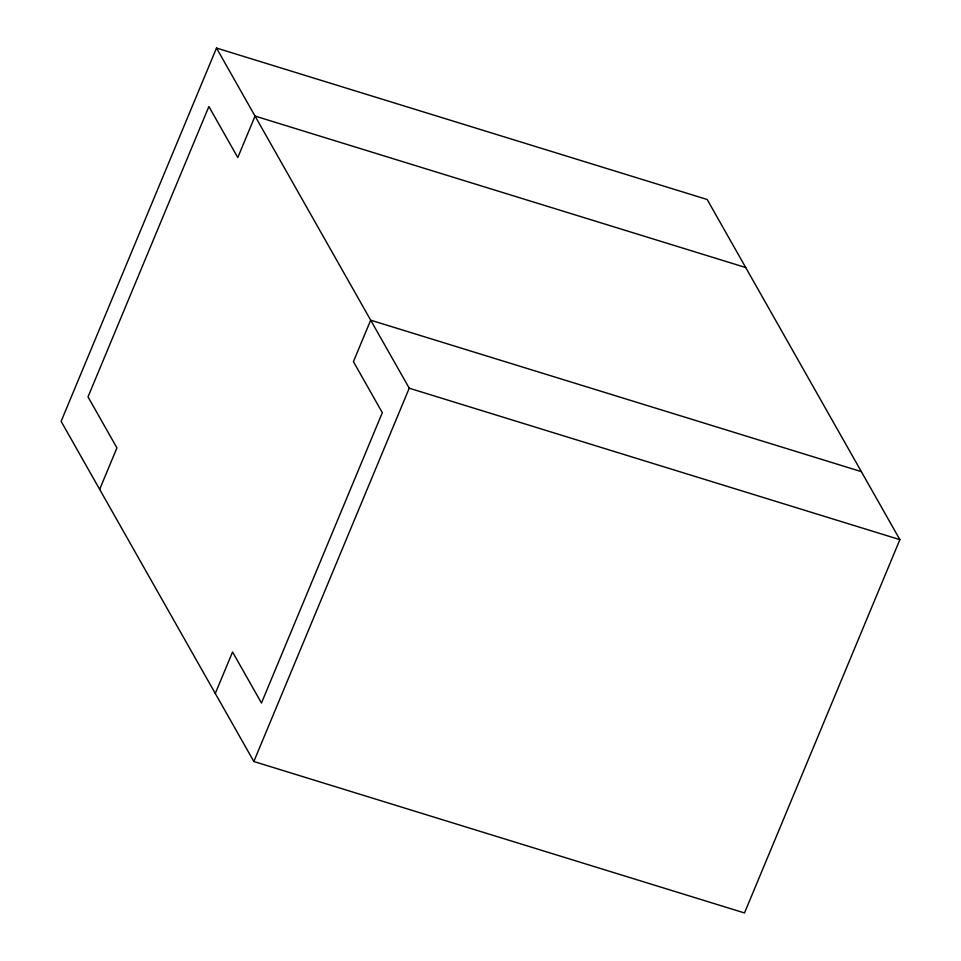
<?xml version="1.0" encoding="UTF-8"?>
<svg xmlns="http://www.w3.org/2000/svg" width="961" height="961" viewBox="0 0 961 961"><rect width="100%" height="100%" fill="white"/><g stroke="black" fill="none" stroke-linecap="round" stroke-linejoin="round"><path stroke-width="1.44" d="M216.501 48.05L61.12 421.35L253.836 761.508L744.499 912.95L899.88 539.65L707.164 199.492L216.501 48.05L409.23 388.208L899.88 539.65M99.656 489.377L116.93 447.898L88.016 396.881L208.873 106.539L237.787 157.556L255.049 116.077L745.712 267.53M215.288 693.47L232.562 651.99L261.464 703.02L382.322 412.677L353.42 361.648L370.682 320.181L861.344 471.623M253.836 761.508L409.23 388.208"/></g></svg>
